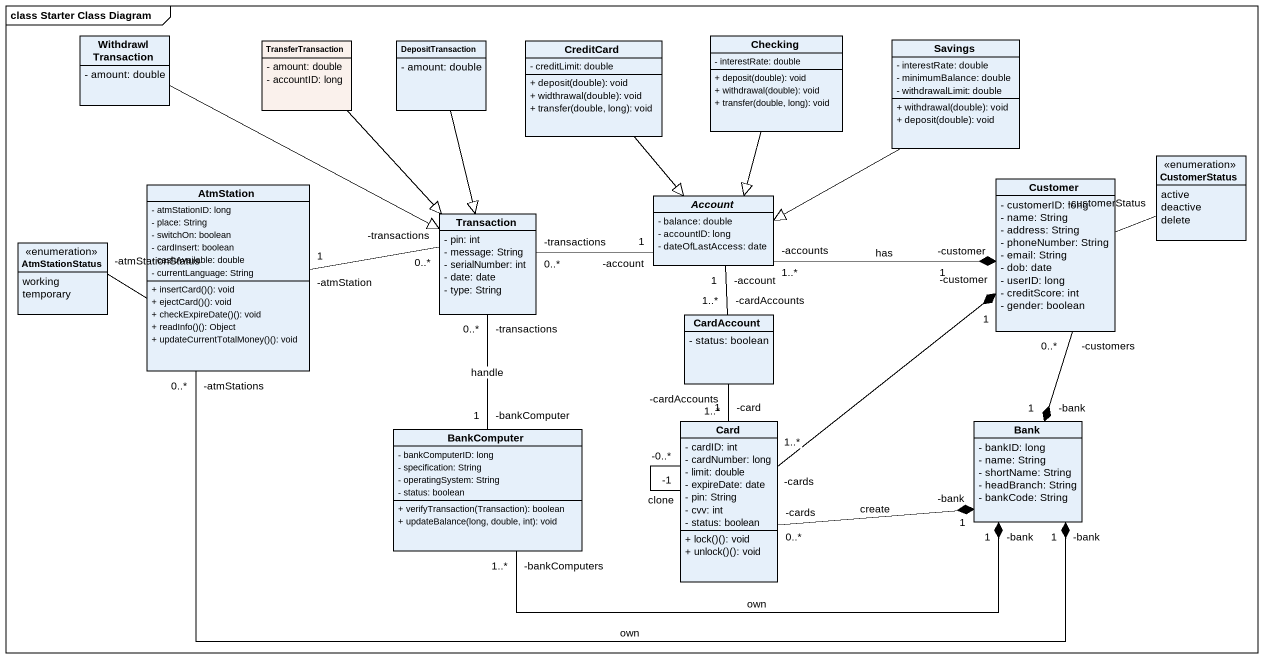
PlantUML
@startuml
mainframe class Starter Class Diagram
hide circle
hide empty members
skinparam classAttributeIconSize 0
class WithdrawlTransaction {
  - amount: double
}
class TransferTransaction #FAF1EC {
  - amount: double
  - accountID: long
}
class DepositTransaction {
  - amount: double
}
class CreditCard {
  - creditLimit: double
  + deposit(double): void
  + widthrawal(double): void
  + transfer(double, long): void
}
class Checking {
  - interestRate: double
  + deposit(double): void
  + withdrawal(double): void
  + transfer(double, long): void
}
class Savings {
  - interestRate: double
  - minimumBalance: double
  - withdrawalLimit: double
  + withdrawal(double): void
  + deposit(double): void
}
class AtmStation {
  - atmStationID: long
  - place: String
  - switchOn: boolean
  - cardInsert: boolean
  - cashAvailable: double
  - currentLanguage: String
  + insertCard()(): void
  + ejectCard()(): void
  + checkExpireDate()(): void
  + readInfo()(): Object
  + updateCurrentTotalMoney()(): void
}
class Customer {
  - customerID: long
  - name: String
  - address: String
  - phoneNumber: String
  - email: String
  - dob: date
  - userID: long
  - creditScore: int
  - gender: boolean
}
enum CustomerStatus {
  active
  deactive
  delete
}
class Transaction {
  - pin: int
  - message: String
  - serialNumber: int
  - date: date
  - type: String
}
abstract class Account {
  - balance: double
  - accountID: long
  - dateOfLastAccess: date
}
enum AtmStationStatus {
  working
  temporary
}
class CardAccount {
  - status: boolean
}
class BankComputer {
  - bankComputerID: long
  - specification: String
  - operatingSystem: String
  - status: boolean
  + verifyTransaction(Transaction): boolean
  + updateBalance(long, double, int): void
}
class "Card" as Card_ {
  - cardID: int
  - cardNumber: long
  - limit: double
  - expireDate: date
  - pin: String
  - cvv: int
  - status: boolean
  + lock()(): void
  + unlock()(): void
}
class Bank {
  - bankID: long
  - name: String
  - shortName: String
  - headBranch: String
  - bankCode: String
}
WithdrawlTransaction -right-|> Transaction
TransferTransaction --|> Transaction
DepositTransaction --|> Transaction
CreditCard --|> Account
Checking --|> Account
Savings -left-|> Account
AtmStation -left- "-atmStationStatus" AtmStationStatus
AtmStation "-atmStations\n0..*" -right-* "-bank\n1" Bank : own
Customer -right- "-customerStatus" CustomerStatus
Customer "-customers\n0..*" --* "-bank\n1" Bank
Transaction "-transactions\n0..*" -left- "-atmStation\n1" AtmStation
Transaction "-transactions\n0..*" -right- "-account\n1" Account
Account "-accounts\n1..*" -right-* "-customer\n1" Customer : has
CardAccount "-cardAccounts\n1..*" -up- "-account\n1" Account
BankComputer "-bankComputer\n1" -up- "-transactions\n0..*" Transaction : handle
BankComputer "-bankComputers\n1..*" -right-* "-bank\n1" Bank : own
Card_ "-cards\n1..*" -up-* "-customer\n1" Customer
Card_ "-card\n1" -up- "-cardAccounts\n1..*" CardAccount
Card_ "-0..*" -- "-1" Card_ : clone
Card_ "-cards\n0..*" -right-* "-bank\n1" Bank : create
@enduml
